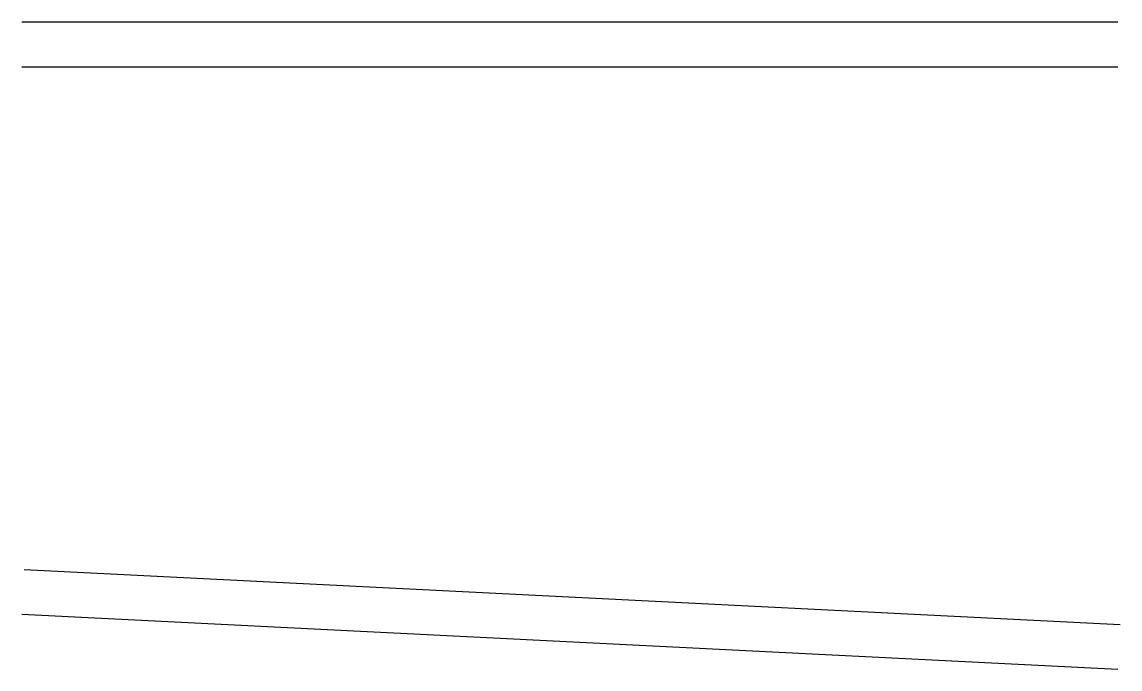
# Model space of a CAD drawing. Units: millimetres at full size, sheet at 1:100. Extents: x -15551 to 8989, y -10837 to 3633.
import ezdxf

# ---------------------------------------------------------------- set-up
doc = ezdxf.new("R2010")
doc.units = ezdxf.units.MM
doc.header["$LTSCALE"] = 100
doc.layers.add('0-0', color=7, linetype='Continuous')

msp = doc.modelspace()

# ---------------------------------------------------------------- linework, layer by layer
at = {"layer": '0-0'}
for p, q in [((-15551, 3632.7), (8938.8, 3632.7)), ((-15551, 2632.7), (8938.8, 2632.7)), ((-15501.1, -8613.5), (8988.7, -9838)), ((-15551, -9612.2), (8938.8, -10836.7))]:
    msp.add_line(p, q, dxfattribs=at)

doc.saveas('drawing.dxf')
